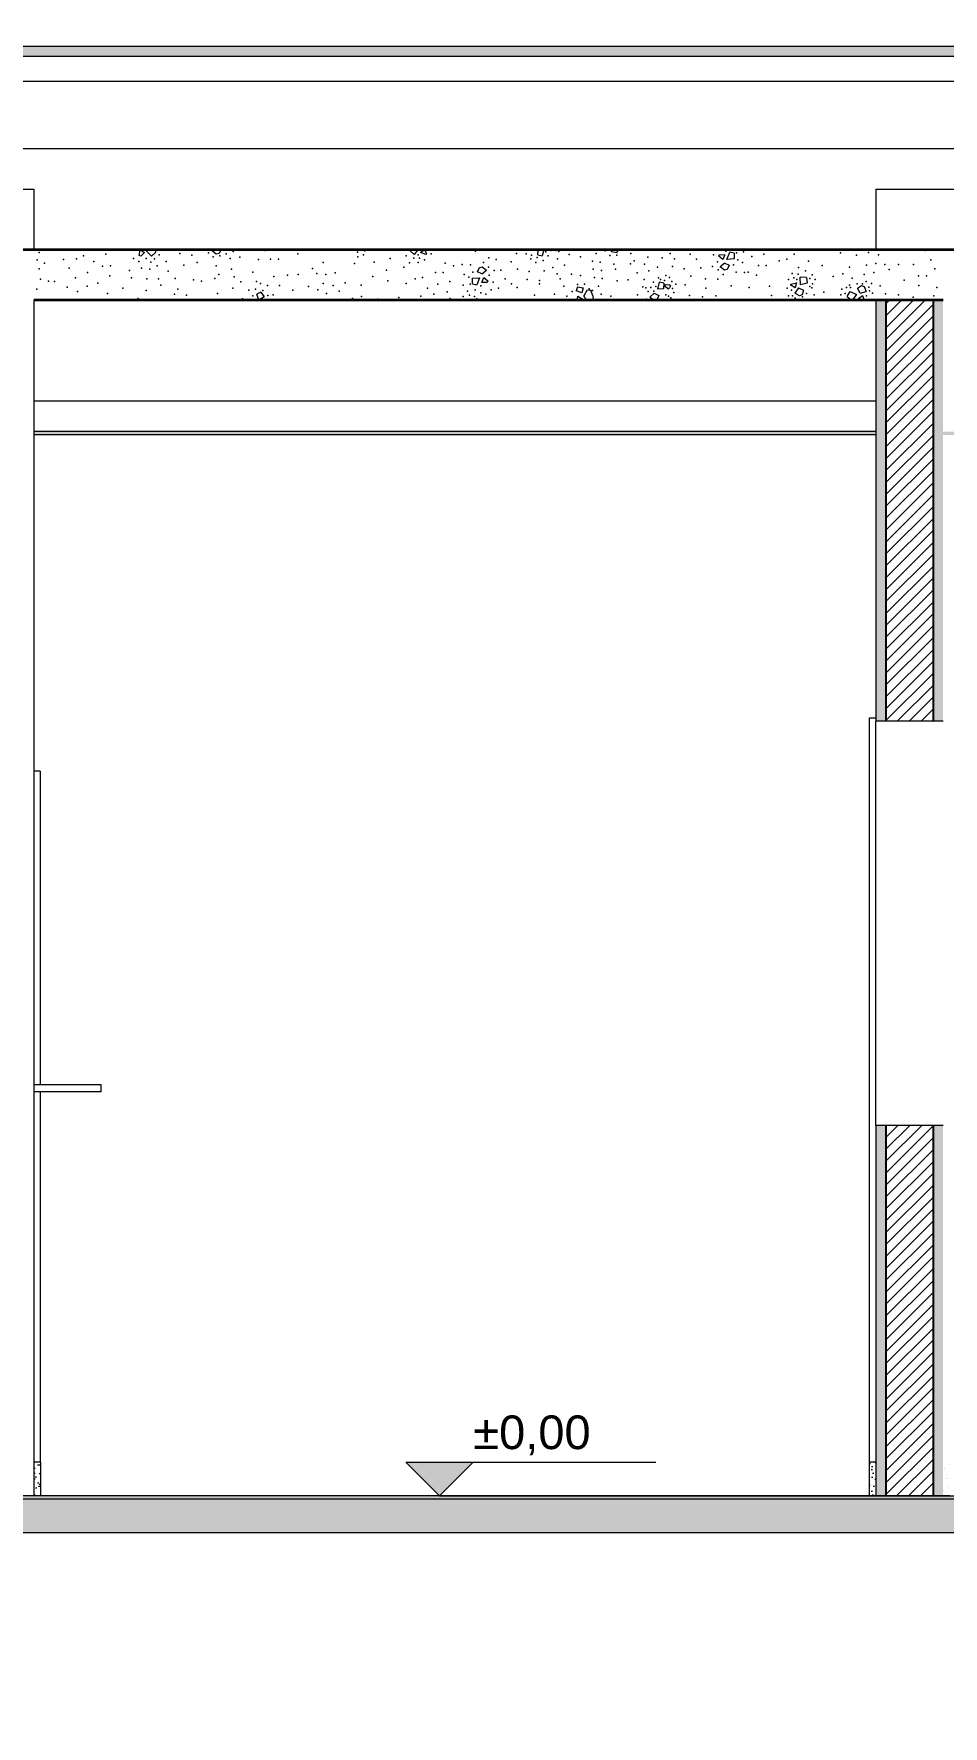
# Model space of a CAD drawing. Header units: metres. Extents: x -1783 to 21505, y -57 to 13660.
# Drawn here: x 16796 to 17066, y 7244 to 7746 of the extents above; entities that cross this region are included whole.
import ezdxf

# ---------------------------------------------------------------- set-up
doc = ezdxf.new("R2010")
doc.units = ezdxf.units.M
doc.header["$MEASUREMENT"] = 0
for name, color, linetype, lineweight, true_color in [('01_A Corte AA_1_ESTRUTURA-COB.EST_Caneta_No__16', 7, 'Continuous', 0, 0xc9c9c9), ('01_A Corte AA_1_ESTRUTURA-COB.EST_Caneta_No__97', 7, 'Continuous', 5, 0x6b6b6b), ('01_A Corte AA_1_LAJES.EST_Caneta_No__254', 7, 'Continuous', 0, 0xd1c9ad), ('01_A Corte AA_1_LAJES.EST_Caneta_No__97', 7, 'Continuous', 5, 0x6b6b6b), ('01_A Corte AA_1_PAREDE CONSTRUIR_Caneta_No__16', 7, 'Continuous', 0, 0xc9c9c9), ('01_A Corte AA_1_PISO - Rodapé_Caneta_No__97', 7, 'Continuous', 5, 0x6b6b6b)]:
    doc.layers.add(name, color=color, linetype=linetype, lineweight=lineweight, true_color=true_color)
for name, color, linetype, lineweight in [('01_A Corte AA_1_ESTRUTURA-COB.EST_Caneta_No__241', 7, 'Continuous', 13), ('01_A Corte AA_1_FORRO.EXEC_Caneta_No__241', 7, 'Continuous', 13), ('01_A Corte AA_1_LAJES.EST_Caneta_No__1', 7, 'Continuous', 35), ('01_A Corte AA_1_LAJES.EST_Caneta_No__241', 7, 'Continuous', 13), ('01_A Corte AA_1_LAJES.EST_Caneta_No__4', 7, 'Continuous', 20), ('01_A Corte AA_1_LAJES.EST_Caneta_No__7', 7, 'Continuous', 13), ('01_A Corte AA_1_PAREDE CONSTRUIR_Caneta_No__241', 7, 'Continuous', 13), ('01_A Corte AA_1_PAREDE CONSTRUIR_Caneta_No__3', 7, 'Continuous', 25), ('01_A Corte AA_1_PISO - Rodapé_Caneta_No__11', 7, 'Continuous', 5)]:
    doc.layers.add(name, color=color, linetype=linetype, lineweight=lineweight)
for name, color, linetype in [('01_A Corte AA_1_FORRO.EXEC', 7, 'Continuous'), ('01_A Corte AA_1_PAREDE CONSTRUIR', 7, 'Continuous'), ('cotas', 7, 'Continuous'), ('COTAS EXECUTIVO.EXEC', 7, 'Continuous')]:
    doc.layers.add(name, color=color, linetype=linetype)
doc.styles.add('GENERATED_STYLE_1', font='arial.ttf')
pattern_1 = [(50, (22447.53, 7311.93), (-54.6554, 4.78173), [5.715, -62.865]), (355, (22447.53, 7311.93), (-10.57303, 57.31705), [4.572, -50.29218]), (100.4514, (22452.083, 7311.53), (44.08237, 52.53533), [4.857, -53.42707]), (46.1842, (22447.53, 7327.17), (-81.3237, 12.6127), [8.5725, -94.2975]), (96.6356, (22454.306, 7326.12), (71.2212, 74.2278), [7.2855, -80.1407]), (351.1842, (22447.53, 7327.17), (71.2212, 74.2278), [6.858, -75.4379]), (21, (22455.15, 7323.36), (-45.48432, 30.67956), [5.715, -62.865]), (326, (22455.15, 7323.36), (18.5406, 55.2564), [4.572, -50.292]), (71.4514, (22458.94, 7320.803), (64.02493, 24.57683), [4.857, -53.427]), (37.5, (22447.529, 7311.93), (0.92658, 25.36651), [0, -49.6824, 0, -51.054, 0, -50.4825]), (7.5, (22447.53, 7311.93), (20.0459, 30.05417), [0, -29.1084, 0, -48.5394, 0, -19.2405]), (327.5, (22430.536, 7311.93), (-40.67718, 1.718623), [0, -19.05, 0, -59.436, 0, -78.867]), (317.5, (22422.916, 7311.93), (44.43875, 7.62795), [0, -24.765, 0, -39.4716, 0, -56.007])]
pattern_2 = [(45, (22447.5286, 7311.9294), (-1.767767, 1.767767), [])]
pattern_3 = [(45, (22447.5286, 7316.9294), (-1.5909903, 1.5909903), [0, -1.5, 0, -2.25]), (110, (22452.5286, 7316.9294), (2.1143084, 0.7695453), [0, -1.1, 0, -1.9])]

# ---------------------------------------------------------------- blocks, each defined once
blk = doc.blocks.new('*X6658', base_point=(-79.8343, -33.8088))
at = {"layer": '01_A Corte AA_1_LAJES.EST_Caneta_No__241', "color": 7, "linetype": 'Continuous', "lineweight": 13, "ltscale": 1000}
for p, q in [((-56.2012, 3.6832), (-56.1984, 3.6989)), ((-56.1962, 3.6812), (-56.2012, 3.6832)), ((-56.1984, 3.6989), (-56.1852, 3.6914)), ((-56.1852, 3.6914), (-56.1962, 3.6812)), ((-56.1767, 3.693), (-56.181, 3.7001)), ((-56.1645, 3.6804), (-56.1767, 3.693)), ((-56.1529, 3.6916), (-56.1645, 3.6804)), ((-56.1538, 3.7), (-56.1529, 3.6916)), ((-55.981, 3.7), (-55.9849, 3.6968)), ((-55.9723, 3.6868), (-55.9849, 3.6968)), ((-55.9641, 3.6888), (-55.9723, 3.6868)), ((-55.9587, 3.7), (-55.9641, 3.6888)), ((-55.3988, 3.6988), (-55.3981, 3.7)), ((-55.3988, 3.6988), (-55.3847, 3.686)), ((-55.374, 3.7), (-55.3847, 3.686)), ((-55.3655, 3.6921), (-55.3555, 3.7)), ((-55.3502, 3.6855), (-55.3655, 3.6921)), ((-55.3531, 3.7), (-55.3483, 3.6874)), ((-55.3483, 3.6874), (-55.3502, 3.6855)), ((-55.0174, 3.6849), (-55.0168, 3.7)), ((-55.0174, 3.6849), (-55.0044, 3.6821)), ((-55, 3.7), (-55.0044, 3.6821)), ((-54.799, 3.6935), (-54.7972, 3.7)), ((-54.7826, 3.6906), (-54.799, 3.6935)), ((-54.7826, 3.6906), (-54.7791, 3.7)), ((-54.4797, 3.6807), (-54.4783, 3.686)), ((-54.4681, 3.6712), (-54.4797, 3.6807)), ((-54.4783, 3.686), (-54.4624, 3.6853)), ((-54.4624, 3.6853), (-54.4681, 3.6712)), ((-54.4559, 3.6714), (-54.4473, 3.6927)), ((-54.435, 3.6733), (-54.4559, 3.6714)), ((-54.4344, 3.6899), (-54.4473, 3.6927)), ((-54.4344, 3.6899), (-54.435, 3.6733)), ((-55.197, 3.6344), (-55.1909, 3.6472)), ((-55.1836, 3.628), (-55.197, 3.6344)), ((-55.1909, 3.6472), (-55.1827, 3.6492)), ((-55.1836, 3.628), (-55.17, 3.6392)), ((-55.1827, 3.6492), (-55.17, 3.6392)), ((-54.4625, 3.6603), (-54.4761, 3.6492)), ((-54.4635, 3.6392), (-54.4761, 3.6492)), ((-54.4553, 3.6412), (-54.4635, 3.6392)), ((-54.4625, 3.6603), (-54.4492, 3.654)), ((-54.4492, 3.654), (-54.4553, 3.6412)), ((-54.2381, 3.5959), (-54.2388, 3.6186)), ((-54.2198, 3.6176), (-54.2388, 3.6186)), ((-55.8397, 3.5739), (-55.8517, 3.5683)), ((-55.8463, 3.5505), (-55.8517, 3.5683)), ((-55.8397, 3.5739), (-55.8301, 3.5602)), ((-55.2118, 3.5985), (-55.2112, 3.6151)), ((-55.2118, 3.5985), (-55.1988, 3.5956)), ((-55.2112, 3.6151), (-55.1903, 3.617)), ((-55.1903, 3.617), (-55.1988, 3.5956)), ((-55.1837, 3.6031), (-55.1781, 3.6172)), ((-55.1678, 3.6024), (-55.1837, 3.6031)), ((-55.1781, 3.6172), (-55.1665, 3.6076)), ((-55.1665, 3.6076), (-55.1678, 3.6024)), ((-54.8996, 3.5901), (-54.9041, 3.5776)), ((-54.8873, 3.5719), (-54.9041, 3.5776)), ((-54.8996, 3.5901), (-54.8832, 3.5872)), ((-54.8832, 3.5872), (-54.8873, 3.5719)), ((-54.8721, 3.5788), (-54.8813, 3.5629)), ((-54.8601, 3.5795), (-54.8721, 3.5788)), ((-54.8542, 3.5628), (-54.8601, 3.5795)), ((-54.6717, 3.5708), (-54.6853, 3.5596)), ((-54.6717, 3.5708), (-54.6583, 3.5644)), ((-54.6616, 3.5826), (-54.6565, 3.6032)), ((-54.6442, 3.5837), (-54.6616, 3.5826)), ((-54.6435, 3.6003), (-54.6565, 3.6032)), ((-54.6435, 3.6003), (-54.6442, 3.5837)), ((-54.6398, 3.591), (-54.6384, 3.5963)), ((-54.6317, 3.5843), (-54.6398, 3.591)), ((-54.6384, 3.5963), (-54.6258, 3.5957)), ((-54.6317, 3.5843), (-54.6262, 3.5864)), ((-54.6237, 3.5925), (-54.6262, 3.5864)), ((-54.6237, 3.5925), (-54.6258, 3.5957)), ((-54.2662, 3.5946), (-54.2659, 3.5973)), ((-54.2532, 3.5871), (-54.2662, 3.5946)), ((-54.2659, 3.5973), (-54.2498, 3.6018)), ((-54.2439, 3.5865), (-54.2546, 3.5708)), ((-54.2405, 3.5629), (-54.2546, 3.5708)), ((-54.2498, 3.6018), (-54.2532, 3.5871)), ((-54.2439, 3.5865), (-54.2287, 3.5797)), ((-54.2178, 3.601), (-54.2381, 3.5959)), ((-54.2287, 3.5797), (-54.2328, 3.5662)), ((-54.2198, 3.6176), (-54.2178, 3.601)), ((-54.0992, 3.5616), (-54.0903, 3.5758)), ((-54.0903, 3.5758), (-54.0713, 3.5669)), ((-54.0684, 3.5854), (-54.0567, 3.5934)), ((-54.0609, 3.5706), (-54.0684, 3.5854)), ((-54.0609, 3.5706), (-54.0427, 3.5761)), ((-54.0567, 3.5934), (-54.0486, 3.5911)), ((-54.0486, 3.5911), (-54.0427, 3.5761)), ((-55.8301, 3.5602), (-55.8463, 3.5505)), ((-54.9009, 3.55), (-54.8987, 3.5617)), ((-54.8987, 3.5617), (-54.8856, 3.5542)), ((-54.8856, 3.5542), (-54.8901, 3.55)), ((-54.877, 3.5559), (-54.8813, 3.5629)), ((-54.8714, 3.55), (-54.877, 3.5559)), ((-54.8532, 3.5544), (-54.8579, 3.55)), ((-54.8542, 3.5628), (-54.8532, 3.5544)), ((-54.6727, 3.5496), (-54.6853, 3.5596)), ((-54.6645, 3.5516), (-54.6727, 3.5496)), ((-54.6583, 3.5644), (-54.6645, 3.5516)), ((-54.2328, 3.5662), (-54.2405, 3.5629)), ((-54.0992, 3.5616), (-54.0864, 3.55)), ((-54.0713, 3.5669), (-54.0842, 3.55)), ((-54.0659, 3.5549), (-54.054, 3.5643)), ((-54.0544, 3.55), (-54.0659, 3.5549)), ((-54.054, 3.5643), (-54.0487, 3.5502))]:
    blk.add_line(p, q, dxfattribs=at)
for p in [(-56.5056, 3.6988), (-56.5045, 3.6703), (-56.498, 3.6918), (-56.4258, 3.671), (-56.387, 3.6725), (-56.3668, 3.6817), (-56.3001, 3.6868), (-56.2315, 3.6995), (-56.2179, 3.674), (-56.1802, 3.6743), (-56.1562, 3.6729), (-56.1422, 3.6844), (-56.1008, 3.6997), (-56.0807, 3.6893), (-56.0445, 3.684), (-55.995, 3.6905), (-55.982, 3.6786), (-55.9614, 3.6814), (-55.9433, 3.6877), (-55.9315, 3.6744), (-55.9288, 3.6997), (-55.922, 3.6946), (-55.9022, 3.6777), (-55.8467, 3.6713), (-55.8285, 3.6975), (-55.8112, 3.6719), (-55.7873, 3.6721), (-55.7299, 3.6883), (-55.5527, 3.6931), (-55.5518, 3.6791), (-55.5355, 3.6853), (-55.5311, 3.6971), (-55.4558, 3.6738), (-55.4084, 3.6816), (-55.3858, 3.675), (-55.3726, 3.6851), (-55.3689, 3.6753), (-55.3538, 3.6696), (-55.3408, 3.7), (-55.3341, 3.6876), (-55.2027, 3.6958), (-55.1631, 3.6762), (-55.1418, 3.6999), (-55.1414, 3.6713), (-55.0809, 3.6892), (-55.0527, 3.6875), (-55.0381, 3.6727), (-55.0368, 3.6841), (-55.0322, 3.6997), (-55.0195, 3.6766), (-55.002, 3.6684), (-54.994, 3.6942), (-54.9865, 3.682), (-54.9785, 3.6975), (-54.964, 3.6982), (-54.9587, 3.6733), (-54.9552, 3.6952), (-54.9248, 3.6862), (-54.8905, 3.6789), (-54.8447, 3.6886), (-54.8172, 3.697), (-54.8034, 3.6829), (-54.7828, 3.6837), (-54.7417, 3.6888), (-54.6911, 3.6778), (-54.6487, 3.6763), (-54.625, 3.6887), (-54.6121, 3.6733), (-54.5655, 3.6864), (-54.5461, 3.6719), (-54.4961, 3.685), (-54.4595, 3.696), (-54.4275, 3.6906), (-54.4239, 3.6703), (-54.4071, 3.6939), (-54.3825, 3.68), (-54.3464, 3.6871), (-54.3157, 3.6999), (-54.2787, 3.672), (-54.2561, 3.6867), (-54.1185, 3.6908), (-54.0712, 3.6837), (-54.0356, 3.6913), (-54.0064, 3.6851), (-53.8689, 3.6976), (-53.8506, 3.6702), (-56.498, 3.6429), (-56.4822, 3.6603), (-56.4087, 3.645), (-56.3548, 3.632), (-56.336, 3.6649), (-56.3106, 3.6515), (-56.288, 3.6226), (-56.2864, 3.6517), (-56.2303, 3.6382), (-56.2026, 3.6655), (-56.1941, 3.6457), (-56.1697, 3.642), (-56.1668, 3.6629), (-56.1476, 3.6524), (-56.1211, 3.6653), (-56.1157, 3.6364), (-56.0683, 3.6538), (-56.0295, 3.6616), (-55.9723, 3.6523), (-55.9651, 3.6263), (-55.9271, 3.6422), (-55.9191, 3.6198), (-55.8643, 3.6331), (-55.8017, 3.6205), (-55.7613, 3.6243), (-55.7293, 3.6264), (-55.6864, 3.6441), (-55.6735, 3.6291), (-55.6546, 3.6618), (-55.6466, 3.6263), (-55.6189, 3.6316), (-55.5615, 3.6596), (-55.5072, 3.6202), (-55.5038, 3.6634), (-55.4667, 3.639), (-55.4156, 3.6482), (-55.3991, 3.6611), (-55.3732, 3.6621), (-55.3599, 3.618), (-55.3218, 3.6323), (-55.2982, 3.6322), (-55.2927, 3.6603), (-55.2682, 3.6522), (-55.242, 3.6563), (-55.2362, 3.6265), (-55.2222, 3.6181), (-55.2178, 3.6548), (-55.2101, 3.6337), (-55.1788, 3.6623), (-55.1637, 3.6484), (-55.1619, 3.6245), (-55.1469, 3.6382), (-55.127, 3.6393), (-55.0972, 3.6642), (-55.0779, 3.6421), (-55.0434, 3.6354), (-55.0237, 3.6619), (-54.9989, 3.6372), (-54.9727, 3.6476), (-54.9605, 3.6283), (-54.9384, 3.6541), (-54.9181, 3.6275), (-54.8905, 3.6239), (-54.8553, 3.6661), (-54.8535, 3.6421), (-54.8327, 3.6628), (-54.8287, 3.6386), (-54.7916, 3.6569), (-54.7874, 3.6422), (-54.7428, 3.6577), (-54.7313, 3.6673), (-54.7225, 3.6312), (-54.7004, 3.657), (-54.6882, 3.6376), (-54.662, 3.6481), (-54.6372, 3.6233), (-54.6176, 3.6498), (-54.583, 3.6431), (-54.5637, 3.6211), (-54.5339, 3.6459), (-54.4993, 3.6502), (-54.4843, 3.6639), (-54.4825, 3.64), (-54.4673, 3.6261), (-54.4361, 3.6547), (-54.4283, 3.6336), (-54.41, 3.6619), (-54.4041, 3.6321), (-54.3927, 3.6331), (-54.3682, 3.6249), (-54.3627, 3.653), (-54.3391, 3.6529), (-54.301, 3.6672), (-54.2628, 3.6299), (-54.2449, 3.6279), (-54.2433, 3.6471), (-54.2232, 3.637), (-54.2141, 3.6665), (-54.2028, 3.6256), (-54.1736, 3.6529), (-54.141, 3.6204), (-54.112, 3.6281), (-54.0924, 3.6487), (-54.0486, 3.6265), (-54.042, 3.6537), (-54.0203, 3.6325), (-54.0143, 3.659), (-53.9874, 3.6561), (-53.9745, 3.6411), (-53.9464, 3.6557), (-53.9018, 3.6557), (-53.8876, 3.6222), (-53.8637, 3.6224), (-53.8392, 3.6431), (-56.5055, 3.5832), (-56.4947, 3.613), (-56.4707, 3.6065), (-56.4527, 3.6059), (-56.4153, 3.5888), (-56.3901, 3.617), (-56.384, 3.5764), (-56.3553, 3.5914), (-56.3239, 3.6009), (-56.2954, 3.5697), (-56.2499, 3.5854), (-56.2238, 3.6167), (-56.1806, 3.5788), (-56.179, 3.6132), (-56.1441, 3.6133), (-56.1369, 3.5946), (-56.0968, 3.5678), (-56.0949, 3.6148), (-56.0866, 3.5826), (-56.0405, 3.6103), (-56.0161, 3.6065), (-55.9765, 3.6149), (-55.9688, 3.5697), (-55.9233, 3.5854), (-55.8993, 3.6044), (-55.8753, 3.5802), (-55.8563, 3.5827), (-55.8529, 3.606), (-55.8406, 3.5996), (-55.8346, 3.5786), (-55.8203, 3.5935), (-55.785, 3.594), (-55.745, 3.5799), (-55.6984, 3.5908), (-55.6706, 3.5808), (-55.6545, 3.6002), (-55.6455, 3.5696), (-55.6253, 3.594), (-55.6073, 3.5768), (-55.5897, 3.6015), (-55.5424, 3.5944), (-55.4634, 3.6072), (-55.4088, 3.6), (-55.3822, 3.6133), (-55.3452, 3.5854), (-55.3145, 3.5982), (-55.2866, 3.5748), (-55.2784, 3.6052), (-55.2391, 3.5945), (-55.2266, 3.5774), (-55.2187, 3.5978), (-55.2039, 3.5814), (-55.1872, 3.572), (-55.1867, 3.5924), (-55.156, 3.5809), (-55.1501, 3.6034), (-55.1341, 3.5857), (-55.1148, 3.6133), (-55.0955, 3.5989), (-55.0785, 3.5875), (-55.0488, 3.612), (-55.0124, 3.5984), (-55.0122, 3.6089), (-54.9684, 3.5682), (-54.9508, 3.6135), (-54.9405, 3.5919), (-54.9153, 3.5764), (-54.8994, 3.5971), (-54.8787, 3.5978), (-54.8649, 3.5837), (-54.8549, 3.5787), (-54.8495, 3.618), (-54.8375, 3.5921), (-54.8269, 3.6147), (-54.7817, 3.6075), (-54.7491, 3.6109), (-54.7057, 3.5901), (-54.7022, 3.6119), (-54.6969, 3.5871), (-54.6904, 3.5755), (-54.6824, 3.5877), (-54.6744, 3.6032), (-54.6728, 3.5768), (-54.6669, 3.591), (-54.659, 3.6168), (-54.6534, 3.6117), (-54.6414, 3.6086), (-54.627, 3.6173), (-54.6197, 3.6059), (-54.6176, 3.5844), (-54.6139, 3.5729), (-54.6083, 3.5978), (-54.58, 3.596), (-54.5195, 3.614), (-54.5192, 3.5854), (-54.4831, 3.6122), (-54.4435, 3.5925), (-54.3899, 3.5877), (-54.3301, 3.5922), (-54.2771, 3.5856), (-54.2731, 3.6119), (-54.2641, 3.5801), (-54.2578, 3.617), (-54.2488, 3.6117), (-54.2195, 3.5696), (-54.2104, 3.5909), (-54.2096, 3.6147), (-54.2044, 3.587), (-54.2022, 3.5985), (-54.194, 3.6113), (-54.168, 3.574), (-54.1153, 3.5828), (-54.1053, 3.5703), (-54.1008, 3.5875), (-54.0919, 3.5951), (-54.0896, 3.5882), (-54.0845, 3.616), (-54.0692, 3.5991), (-54.0538, 3.5991), (-54.043, 3.6055), (-54.0345, 3.5886), (-54.033, 3.5775), (-54.0264, 3.6), (-54.0234, 3.5706), (-54.0014, 3.5931), (-53.9854, 3.5695), (-53.9303, 3.6092), (-53.8863, 3.594), (-53.8325, 3.5878), (-56.3193, 3.5506), (-56.2046, 3.5554), (-56.0604, 3.565), (-55.8948, 3.5541), (-55.8634, 3.5636), (-55.8195, 3.5645), (-55.8033, 3.5662), (-55.568, 3.5552), (-55.556, 3.5521), (-55.5416, 3.5608), (-55.4929, 3.553), (-55.4306, 3.5577), (-55.3652, 3.5625), (-55.3259, 3.5677), (-55.3019, 3.55), (-55.2778, 3.5551), (-55.2391, 3.5614), (-55.2291, 3.5502), (-55.2207, 3.5649), (-55.206, 3.5616), (-55.1984, 3.5546), (-55.1721, 3.5676), (-55.0276, 3.5655), (-54.9318, 3.5623), (-54.8299, 3.5677), (-54.8011, 3.5625), (-54.7811, 3.5521), (-54.7216, 3.5656), (-54.6954, 3.5533), (-54.6437, 3.5505), (-54.6373, 3.5664), (-54.6292, 3.5625), (-54.6224, 3.5574), (-54.5674, 3.5637), (-54.5288, 3.5603), (-54.4889, 3.5631), (-54.4303, 3.5511), (-54.3242, 3.5644), (-54.273, 3.5628), (-54.2612, 3.5635), (-54.2531, 3.5559), (-54.2314, 3.5599), (-54.1969, 3.5661), (-54.1174, 3.5661), (-54.0412, 3.5628), (-54.0345, 3.5504), (-53.9464, 3.5662), (-53.9031, 3.5587), (-53.8421, 3.5627)]:
    blk.add_point(p, dxfattribs=at)

msp = doc.modelspace()

# ---------------------------------------------------------------- hatches: boundary and pattern name
at = {"layer": '01_A Corte AA_1_ESTRUTURA-COB.EST_Caneta_No__97', "linetype": 'Continuous', "lineweight": 5, "true_color": 0x6b6b6b}
h = msp.add_hatch(dxfattribs=at)
h.set_pattern_fill('AR_CONC_0001', color=251, scale=100, style=0, pattern_type=2)
h.set_pattern_definition(pattern_1)
h.paths.add_polyline_path([(15816.125, 7742.312), (15816.125, 7739.297), (18026.125, 7739.297), (18026.125, 7742.312)])
at = {"layer": '01_A Corte AA_1_FORRO.EXEC', "linetype": 'Continuous', "lineweight": 0, "true_color": 0xffffff}
for points in [[(17046.125, 7626.929), (17046.125, 7627.929), (16796.125, 7627.929), (16796.125, 7626.929)], [(17066.125, 7626.929), (17386.363, 7626.929), (17386.363, 7627.929), (17066.125, 7627.929)]]:
    msp.add_hatch(color=7, dxfattribs=at).paths.add_polyline_path(points)
at = {"layer": '01_A Corte AA_1_LAJES.EST_Caneta_No__254', "linetype": 'Continuous', "lineweight": 0, "true_color": 0xd1c9ad}
h = msp.add_hatch(dxfattribs=at)
h.set_pattern_fill('HAIE_OD_0001', color=9, scale=100, style=0, pattern_type=2)
h.set_pattern_definition([(45, (22447.529, 7361.93), (-15.9099, 15.9099), [0, -15, 0, -22.5]), (110, (22497.529, 7361.93), (21.143084, 7.69545), [0, -11, 0, -19])])
h.paths.add_polyline_path([(17387.959, 7311.929), (15796.125, 7311.929), (15796.125, 7310.929), (17387.959, 7310.929)])
at = {"layer": '01_A Corte AA_1_LAJES.EST_Caneta_No__97', "linetype": 'Continuous', "lineweight": 5, "true_color": 0x6b6b6b}
h = msp.add_hatch(dxfattribs=at)
h.set_pattern_fill('AR_CONC_0001', color=251, scale=100, style=0, pattern_type=2)
h.set_pattern_definition(pattern_1)
h.paths.add_polyline_path([(15796.125, 7300.929), (17387.959, 7300.929), (17387.959, 7310.929), (15796.125, 7310.929)])
at = {"layer": '01_A Corte AA_1_PAREDE CONSTRUIR', "linetype": 'Continuous', "lineweight": 0, "true_color": 0xffffff}
for points in [[(17046.125, 7666.929), (17046.125, 7541.929), (17049.125, 7541.929), (17049.125, 7666.929)], [(17063.125, 7541.929), (17066.125, 7541.929), (17066.125, 7666.929), (17063.125, 7666.929)], [(17046.125, 7311.929), (17049.125, 7311.929), (17049.125, 7421.929), (17046.125, 7421.929)], [(17063.125, 7311.929), (17066.125, 7311.929), (17066.125, 7421.929), (17063.125, 7421.929)]]:
    msp.add_hatch(color=7, dxfattribs=at).paths.add_polyline_path(points)
at = {"layer": '01_A Corte AA_1_PAREDE CONSTRUIR', "linetype": 'Continuous', "lineweight": 0, "true_color": 0x000000}
h = msp.add_hatch(dxfattribs=at)
h.set_pattern_fill('COMMON_BRICK_0001', color=18, scale=100, style=0, pattern_type=2)
h.set_pattern_definition(pattern_2)
h.paths.add_polyline_path([(17049.125, 7666.929), (17049.125, 7541.929), (17063.125, 7541.929), (17063.125, 7666.929)])
h = msp.add_hatch(dxfattribs=at)
h.set_pattern_fill('COMMON_BRICK_0001', color=18, scale=100, style=0, pattern_type=2)
h.set_pattern_definition(pattern_2)
h.paths.add_polyline_path([(17049.125, 7421.929), (17049.125, 7311.929), (17063.125, 7311.929), (17063.125, 7421.929)])
at = {"layer": '01_A Corte AA_1_PISO - Rodapé_Caneta_No__97', "linetype": 'Continuous', "lineweight": 5, "true_color": 0x6b6b6b}
h = msp.add_hatch(dxfattribs=at)
h.set_pattern_fill('CUT_STONE_0001', color=251, scale=100, style=0, pattern_type=2)
h.set_pattern_definition(pattern_3)
h.paths.add_polyline_path([(16796.125, 7321.929), (16796.125, 7311.929), (16798.125, 7311.929), (16798.125, 7321.929)])
h = msp.add_hatch(dxfattribs=at)
h.set_pattern_fill('CUT_STONE_0001', color=251, scale=100, style=0, pattern_type=2)
h.set_pattern_definition(pattern_3)
h.paths.add_polyline_path([(17046.125, 7321.929), (17044.125, 7321.929), (17044.125, 7311.929), (17046.125, 7311.929)])
h = msp.add_hatch(dxfattribs=at)
h.set_pattern_fill('CUT_STONE_0001', color=251, scale=100, style=0, pattern_type=2)
h.set_pattern_definition(pattern_3)
h.paths.add_polyline_path([(17066.125, 7321.929), (17066.125, 7311.929), (17068.125, 7311.929), (17068.125, 7321.929)])
at = {"layer": 'cotas'}
h = msp.add_hatch(color=7, dxfattribs=at)
h.dxf.hatch_style = 1
h.paths.add_polyline_path([(21504.961, 13659.963), (10304.961, 13659.963), (10304.961, 5739.963), (21504.961, 5739.963)])
h.paths.add_polyline_path([(10571.627, 13593.296), (21371.627, 13593.296), (21371.627, 5806.63), (10571.627, 5806.63)], flags=16)
at = {"layer": 'COTAS EXECUTIVO.EXEC', "linetype": 'Continuous', "lineweight": 13, "ltscale": 1000}
msp.add_hatch(color=256, dxfattribs=at).paths.add_polyline_path([(16916.602, 7311.929), (16926.602, 7321.929), (16906.602, 7321.929)])

# ---------------------------------------------------------------- linework, layer by layer
at = {"layer": '01_A Corte AA_1_ESTRUTURA-COB.EST_Caneta_No__16', "color": 9, "linetype": 'Continuous', "lineweight": 0, "ltscale": 1000, "true_color": 0xc9c9c9}
for p, q in [((15816.125, 7731.934), (17866.169, 7731.934)), ((17866.169, 7711.934), (15816.125, 7711.934))]:
    msp.add_line(p, q, dxfattribs=at)
at = {"layer": '01_A Corte AA_1_ESTRUTURA-COB.EST_Caneta_No__241', "color": 7, "linetype": 'Continuous', "lineweight": 13, "ltscale": 1000}
for p, q in [((18010.625, 7742.312), (15816.125, 7742.312)), ((18026.125, 7739.297), (15816.125, 7739.297))]:
    msp.add_line(p, q, dxfattribs=at)
at = {"layer": '01_A Corte AA_1_FORRO.EXEC_Caneta_No__241', "color": 7, "linetype": 'Continuous', "lineweight": 13, "ltscale": 1000}
for p, q in [((17046.125, 7627.929), (16796.125, 7627.929)), ((17046.125, 7626.929), (16796.125, 7626.929))]:
    msp.add_line(p, q, dxfattribs=at)
at = {"layer": '01_A Corte AA_1_LAJES.EST_Caneta_No__1', "color": 7, "linetype": 'Continuous', "lineweight": 35, "ltscale": 1000}
for p, q in [((18026.125, 7681.929), (15816.125, 7681.929)), ((17046.125, 7666.929), (16796.125, 7666.929))]:
    msp.add_line(p, q, dxfattribs=at)
at = {"layer": '01_A Corte AA_1_LAJES.EST_Caneta_No__1', "color": 7, "linetype": 'Continuous', "lineweight": 35, "ltscale": 1000, "flags": 128}
msp.add_lwpolyline([(17066.125, 7666.929), (17063.125, 7666.929), (17049.125, 7666.929), (17046.125, 7666.929)], dxfattribs=at)
at = {"layer": '01_A Corte AA_1_LAJES.EST_Caneta_No__4', "color": 7, "linetype": 'Continuous', "lineweight": 20, "ltscale": 1000}
msp.add_line((17387.959, 7300.929), (15796.125, 7300.929), dxfattribs=at)
at = {"layer": '01_A Corte AA_1_LAJES.EST_Caneta_No__7', "color": 7, "linetype": 'Continuous', "lineweight": 13, "ltscale": 1000}
for p, q in [((17044.125, 7311.929), (16798.125, 7311.929)), ((17387.959, 7310.929), (15796.125, 7310.929))]:
    msp.add_line(p, q, dxfattribs=at)
at = {"layer": '01_A Corte AA_1_LAJES.EST_Caneta_No__7', "color": 7, "linetype": 'Continuous', "lineweight": 13, "ltscale": 1000, "flags": 128}
for points in [[(16798.125, 7311.929), (16796.125, 7311.929), (16793.125, 7311.929), (16779.125, 7311.929), (16776.125, 7311.929), (16774.125, 7311.929)], [(17068.125, 7311.929), (17066.125, 7311.929), (17063.125, 7311.929), (17049.125, 7311.929), (17046.125, 7311.929), (17044.125, 7311.929)]]:
    msp.add_lwpolyline(points, dxfattribs=at)
at = {"layer": '01_A Corte AA_1_PAREDE CONSTRUIR_Caneta_No__16', "color": 9, "linetype": 'Continuous', "lineweight": 0, "ltscale": 1000, "true_color": 0xc9c9c9}
for p, q in [((17046.125, 7636.929), (16796.125, 7636.929)), ((17044.225, 7321.929), (17044.225, 7542.929)), ((17044.225, 7542.929), (17046.125, 7542.929)), ((16798.025, 7527.129), (16796.125, 7527.129)), ((16798.025, 7527.129), (16798.025, 7433.929)), ((16816.125, 7433.929), (16796.125, 7433.929)), ((16816.125, 7431.929), (16816.125, 7433.929)), ((16816.125, 7431.929), (16796.125, 7431.929)), ((16798.025, 7431.929), (16798.025, 7321.929))]:
    msp.add_line(p, q, dxfattribs=at)
at = {"layer": '01_A Corte AA_1_PAREDE CONSTRUIR_Caneta_No__241', "color": 7, "linetype": 'Continuous', "lineweight": 13, "ltscale": 1000}
for p, q in [((16776.125, 7699.929), (16796.125, 7699.929)), ((16796.125, 7699.929), (16796.125, 7681.929)), ((17046.125, 7699.929), (17387.959, 7699.929)), ((17046.125, 7699.929), (17046.125, 7681.929)), ((16796.125, 7666.929), (16796.125, 7627.929)), ((17046.125, 7666.929), (17046.125, 7627.929)), ((16796.125, 7627.929), (16796.125, 7626.929)), ((16796.125, 7626.929), (16796.125, 7321.929)), ((17046.125, 7627.929), (17046.125, 7626.929)), ((17046.125, 7626.929), (17046.125, 7541.929)), ((17046.125, 7421.929), (17046.125, 7541.929)), ((17046.125, 7421.929), (17046.125, 7321.929)), ((16796.125, 7321.929), (16796.125, 7311.929)), ((17046.125, 7321.929), (17046.125, 7311.929))]:
    msp.add_line(p, q, dxfattribs=at)
at = {"layer": '01_A Corte AA_1_PAREDE CONSTRUIR_Caneta_No__241', "color": 7, "linetype": 'Continuous', "lineweight": 13, "ltscale": 1000, "flags": 128}
for points in [[(17066.125, 7541.929), (17063.125, 7541.929), (17049.125, 7541.929), (17046.125, 7541.929)], [(17066.125, 7421.929), (17063.125, 7421.929), (17049.125, 7421.929), (17046.125, 7421.929)]]:
    msp.add_lwpolyline(points, dxfattribs=at)
at = {"layer": '01_A Corte AA_1_PAREDE CONSTRUIR_Caneta_No__3', "color": 7, "linetype": 'Continuous', "lineweight": 25, "ltscale": 1000}
for p, q in [((17049.125, 7666.929), (17049.125, 7541.929)), ((17063.125, 7666.929), (17063.125, 7541.929)), ((17049.125, 7421.929), (17049.125, 7311.929)), ((17063.125, 7421.929), (17063.125, 7311.929))]:
    msp.add_line(p, q, dxfattribs=at)
at = {"layer": '01_A Corte AA_1_PISO - Rodapé_Caneta_No__11', "color": 7, "linetype": 'Continuous', "lineweight": 5, "ltscale": 1000}
for p, q in [((16798.125, 7321.929), (16796.125, 7321.929)), ((16798.125, 7321.929), (16798.125, 7311.929)), ((17044.125, 7321.929), (17044.125, 7311.929)), ((17046.125, 7321.929), (17044.125, 7321.929))]:
    msp.add_line(p, q, dxfattribs=at)
at = {"layer": 'COTAS EXECUTIVO.EXEC', "linetype": 'Continuous', "lineweight": 13, "ltscale": 1000}
for p, q in [((16916.602, 7311.929), (16906.602, 7321.929)), ((16906.602, 7321.929), (16926.602, 7321.929)), ((16926.602, 7321.929), (16916.602, 7311.929)), ((16926.602, 7321.929), (16980.821, 7321.929)), ((16916.602, 7311.929), (16909.102, 7311.929)), ((16916.602, 7311.929), (17101.523, 7311.929))]:
    msp.add_line(p, q, dxfattribs=at)

# ---------------------------------------------------------------- block references
at = {"layer": '01_A Corte AA_1_PAREDE CONSTRUIR', "color": 64, "linetype": 'Continuous', "lineweight": 0, "ltscale": 1000, "true_color": 0x80aa00, "xscale": 100, "yscale": 100, "zscale": 100}
msp.add_blockref('*X6658', (14464.102, 3931.048), dxfattribs=at)

# ---------------------------------------------------------------- texts
at = {"layer": 'COTAS EXECUTIVO.EXEC', "linetype": 'Continuous', "lineweight": 13, "ltscale": 1000, "insert": (16926.602, 7323.929), "char_height": 10, "width": 34.2188, "attachment_point": 7, "style": 'GENERATED_STYLE_1'}
msp.add_mtext('\\A1;±0,00', dxfattribs=at)

doc.saveas('drawing.dxf')
